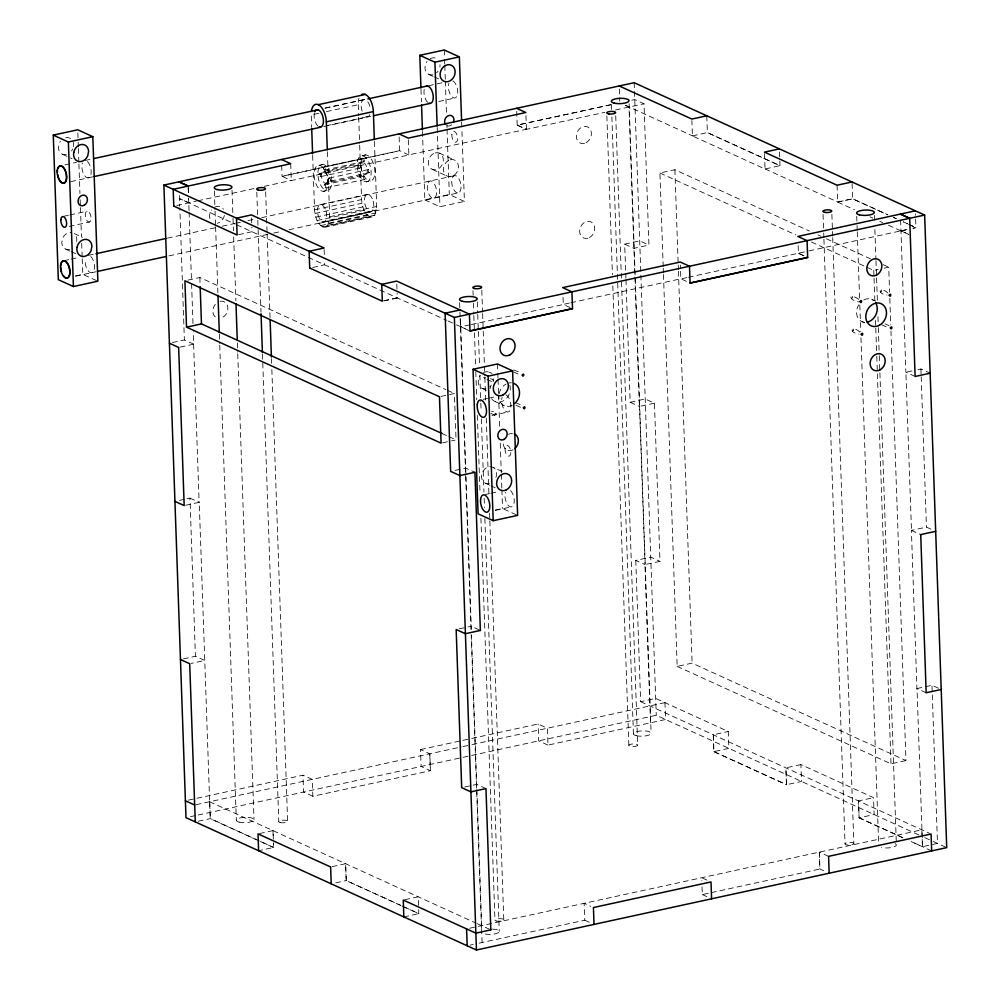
<?xml version="1.0" encoding="UTF-8"?>
<svg xmlns="http://www.w3.org/2000/svg" width="1000" height="1000" viewBox="0 0 1000 1000"><rect width="100%" height="100%" fill="white"/><g stroke="black" fill="none" stroke-linecap="round" stroke-linejoin="round"><path stroke-width="0.75" stroke-dasharray="5 3.75" d="M312.65 155.387L314.562 209.825C315.175 216.375 317.137 225.65 324.525 227.4L327.788 225.387L329.663 216.75L327.375 151.387M359.675 145.15L361.575 199.587C362.2 206.137 364.162 215.413 371.55 217.162L374.812 215.15L376.688 206.475L374.4 141.137M76.662 241.5L76.812 239.412A8.85 7.225 -65.5 0 0 74.4 233.925M73.325 146.762L73.5 144.525A8.85 7.225 -65.5 0 0 73.175 142.4M493.113 381.388L493.75 380.487M485.625 377.6L484.588 378.325L483.85 377.45M513.675 369.938L519.663 372.287M324.975 108.038L364.412 99.45M64.912 164.875L76.413 162.375M85.05 160.487L91.125 159.162M325.262 108.2L366.312 99.262M428.562 85.712L442.95 82.575M318.812 113.287L311.238 114.938L311.663 127.387M326.4 111.638L358.263 104.7A14.375 7.088 77.7 0 1 359.038 98.312M326.25 125.75L367.212 116.838M70.763 181.637L92.587 176.887M323.675 126.575L370.812 116.312M438.738 101.538L454.562 98.088M64.05 216.225L68.362 215.287M69.8 214.975L87.062 211.213M318.875 165.275L322.638 164.45M361.912 155.75L365.675 154.938M323.963 166.812L363.462 158.212M610.75 104.7L517.188 125.062L526.425 129.275L408.85 154.875M516.712 111.35L517.188 125.175L610.75 104.8M631.763 100.225L634.763 99.575L644 103.787L648.925 245.062L633.875 248.337L624.65 244.125L625.712 272.013M324.7 170.05L364.2 161.45M69.188 226.425L89.325 222.037A5.525 2.725 77.7 0 0 89.95 213.5A5.525 2.725 77.7 0 0 85.3 214.338A5.525 2.725 77.7 0 0 89.325 222.037M323.625 171.412L363.125 162.812M319.45 173.512L358.95 164.913M176.762 205.538L196.3 201.137M197.812 200.812L255.1 188.337M264.15 186.375L291.288 180.463M408.862 154.975L399.613 150.662L282.05 176.25L291.288 180.575L408.862 154.975L408.325 139.625M517.188 125.175L526.425 129.375L604.9 112.3M615.462 110L644 103.787M319.962 176.775A1.663 0.812 77.7 0 0 320.3 174.35A1.663 0.812 77.7 0 0 318.85 174.3A1.663 0.812 77.7 0 0 319.962 176.775L359.462 168.175A1.663 0.812 77.7 0 0 359.8 165.75A1.663 0.812 77.7 0 0 358.35 165.712A1.663 0.812 77.7 0 0 359.462 168.175M329.3 178.012L368.8 169.412M329.862 181.275A1.663 0.812 77.7 0 0 330.163 178.8A1.663 0.812 77.7 0 0 328.725 178.85A1.663 0.812 77.7 0 0 329.862 181.275L369.363 172.675A1.663 0.812 77.7 0 0 369.663 170.212A1.663 0.812 77.7 0 0 368.225 170.25A1.663 0.812 77.7 0 0 369.363 172.675M325.662 183.375A6.088 3 77.7 0 0 326.763 174.325A6.088 3 77.7 0 0 321.5 174.488A6.088 3 77.7 0 0 325.662 183.375L365.163 174.775A6.088 3 77.7 0 0 366.262 165.725A6.088 3 77.7 0 0 361 165.888A6.088 3 77.7 0 0 365.163 174.775M324.675 184.725L364.175 176.125M325.238 187.987A1.663 0.812 77.7 0 0 325.538 185.512A1.663 0.812 77.7 0 0 324.1 185.562A1.663 0.812 77.7 0 0 325.238 187.987L364.738 179.387A1.663 0.812 77.7 0 0 365.037 176.912A1.663 0.812 77.7 0 0 363.6 176.962A1.663 0.812 77.7 0 0 364.738 179.387M366.375 181.838A13.275 6.538 77.7 0 0 368.762 162.1A13.275 6.538 77.7 0 0 357.3 162.45A13.275 6.538 77.7 0 0 366.375 181.838L370.138 181.012A13.275 6.538 77.7 0 0 372.525 161.275A13.275 6.538 77.7 0 0 361.05 161.637A13.275 6.538 77.7 0 0 370.138 181.012M323.338 191.35A13.275 6.538 77.7 0 0 325.712 171.612A13.275 6.538 77.7 0 0 314.25 171.975A13.275 6.538 77.7 0 0 323.338 191.35L327.1 190.538A13.275 6.538 77.7 0 0 329.475 170.8A13.275 6.538 77.7 0 0 318.012 171.15A13.275 6.538 77.7 0 0 327.1 190.538M319.675 204.825L367.812 194.338M63.9 260.7L69.662 259.45M71.1 259.137L78.288 257.562M88.362 255.375L94.438 254.05M167.425 238.162L216.075 227.575M222.15 226.25L234.312 223.6M235.837 223.275L240.4 222.275M248 220.625L255.6 218.962M261.675 217.65L454.9 175.588M314.562 209.825L361.575 199.587M314.938 213.487L361.962 203.25M315.812 217.138L362.825 206.9M238.6 234.713L252.05 231.688L251.887 227.113M692.425 135.925L707.375 132.562L779.987 165.65L765.037 169.013L692.425 135.925L691.888 120.575M329.663 216.75L376.675 206.513M317.113 220.525L364.125 210.287M329.525 220.138L376.55 209.9M75.588 275.9L82.775 274.337L97.875 281.212M323.425 221.962L371.562 211.475M422.463 131.475L424.85 199.862L449.312 194.537L464.412 201.425L461.863 128.375M75.512 276.212L95.9 271.775M168.875 255.888L267.7 234.375M273.775 233.05L281.375 231.388M288.988 229.737L457.875 192.975A8.85 4.363 77.7 0 0 459.462 179.812A8.85 4.363 77.7 0 0 451.812 180.05A8.85 4.363 77.7 0 0 457.875 192.975M318.75 223.412L365.775 213.175M328.888 223.1L375.913 212.862M320.613 225.613L367.638 215.375M327.788 225.387L374.812 215.15M322.587 226.975L369.613 216.737M324.525 227.4L373.325 216.625M424.85 199.862L439.963 206.75L464.412 201.425M663.2 266.675L659.925 172.987L674.887 169.737L809.425 231.038M187.887 280.125L199.85 277.512L445.938 389.637M312.712 267.475L324.663 264.762L324.513 260.2M172.4 342.575L184.462 339.95M624.65 244.125L639.688 240.85L648.925 245.062M383.825 300.788L397.287 297.85M765.037 168.9L837.65 201.988L852.613 198.738L887.788 214.762M383.825 300.887L397.287 297.962L397.125 293.288M837.062 185.225L837.65 202.087L852.613 198.837L887.788 214.862M180.15 347.113L193.7 344.162L193.263 331.737M460.662 326.737L467.35 329.712M569.312 303.087L563.275 304.4L572.525 308.712M570.812 302.75L680.85 278.8L690.088 283.012M688.388 277.262L807.463 251.238M808.975 250.912L906.95 229.537M908.888 224.375L915.925 227.587L912.938 228.238L915.938 227.688L915.45 213.875M469.812 324.85L460.763 326.812L460.487 319.088L471.213 626.237L468.137 626.9M471.312 324.525L563.288 304.5L563.013 296.775M686.875 277.587L680.85 278.9L680.375 265.087M900.975 230.95L906.963 229.638M811.462 242.037L873.775 270.425L878.263 269.45M884.237 268.15L888.725 267.162L889.6 292.15M440.962 396.438L454.425 393.5L456.037 439.888L451.55 440.875M483.237 399.35L487.55 398.413M488.988 398.1L494.738 396.85M491.962 415.487L507.788 412.05M442.575 442.825L450.062 441.2M179.425 500.387L185.4 499.087M186.9 498.762L189.988 498.1L195.413 656.25L204.75 660.45L210.238 818.637L273.55 847.487L273.488 842.862L273.55 847.487L258.6 850.738M625.988 279.762L630.163 402.262L645.212 398.988L654.45 403.2L659.975 561.337L644.925 564.612L649.862 705.888M185.675 505.25L199.225 502.3L204.75 660.45L191.188 663.4M654.45 403.2L639.4 406.475L629.038 107.037L625.087 105.237M455.138 470.387L465.7 468.088L474.938 472.3M911.95 370.938L905.875 372.262L911.488 530.388M917.938 369.637L920.925 368.988L928.838 372.6M485.112 494.55L489.425 493.612M490.863 493.3L498.05 491.725M495.35 510.062L502.537 508.5L516.275 514.75M495.275 510.375L511.1 506.925M183.45 658.863L195.512 656.237M459.162 628.862L466.637 627.225M926.162 692.763L916.925 688.55L911.4 530.413L926.45 527.125L933.05 530.138M663.475 274.488L677.163 666.388L692.113 663.138L905.962 760.575L890.962 331.188M188.412 800.125L302.962 775.188L312.262 779.425L312.85 796.287L430.412 770.7L429.825 753.825L420.538 749.6L421.125 766.462L430.412 770.7M420.538 749.6L461.225 740.738M462.738 740.413L470.275 738.763M471.775 738.438L538.1 724L547.4 728.238L547.987 745.1L665.55 719.513L664.912 702.613M635.788 560.388L640.625 701.688L655.675 698.413L728.288 731.488L728.875 748.363L713.825 751.637L713.238 734.775L728.288 731.488M196.125 804.663L461.425 746.912M462.925 746.587L470.462 744.95M471.975 744.613L664.963 702.638M190.5 816.663L196.537 815.35M198.038 815.025L656.263 715.275L919.188 835.075M198.263 821.237L210.325 818.612L273.65 847.463M464.688 787L476.737 784.375L485.975 788.587M916.925 688.55L931.963 685.275L939.887 688.875M259.5 833.55L273.062 830.6L273.438 841.325M332.125 866.637L345.675 863.688L346.262 880.55L400.725 905.362M800.9 764.575L785.85 767.85L786.45 784.725L801.5 781.45L800.9 764.575L873.525 797.663L874.112 814.538L859.062 817.812L858.475 800.938L873.525 797.663M335.7 882.85L346.262 880.55M677.163 666.388L891 763.825L905.962 760.575M404.738 899.725L418.288 896.775L418.575 907.525M403.837 916.912L418.888 913.637L402.125 906M469.562 928.25L921.85 829.825L922.438 846.688L937.487 843.413L931.963 685.275M470.15 945.113L473.2 944.488M479.125 943.162L584.788 920.2L584.138 903.3L590.788 906.338M702.025 886.912L702.35 894.6L709.887 892.962M711.338 892.613L819.925 869.013L819.338 852.138M495.525 413.1C491.337 418.675 501.9 411.087 491.562 411.287M887.95 293.012C879.5 285.512 876.038 293.7 887.075 295.038M880.475 292.038L881.75 291.363L881.35 290M858.787 299.35C848.375 291.95 848.025 300.487 859.237 301.988M851.312 298.375L852.588 297.712L852.2 296.35M859.95 332.038C851.5 324.538 848.037 332.725 859.075 334.062M852.475 331.062L853.75 330.387L853.35 329.025M893.413 217.325L896.225 218.612M907.487 223.738L903.263 221.812L907.487 223.837M893.413 217.425L896.237 218.713M908.9 224.488L915.938 227.688M625.388 105.275L692.412 135.812M900.975 230.837L908.938 234.475L888.312 225.175M837.65 202.087L854.538 209.788M870.025 216.838L872.837 218.125M879.875 221.325L882.688 222.613M817.913 234.9L820.75 236.2M826.413 238.775L870.312 258.775M883.062 264.587L888.725 267.162M659.925 172.987L795.888 234.938M429 74.488L433.125 76.363M434.5 76.988L438.612 78.875M798.15 245.588L798.425 253.312L805.013 256.212M798.425 253.312L807.663 257.525M871.725 299.363L875.688 301.163M885.138 323.888L889.087 325.688M881.612 324.712L888.213 327.725M862.087 321.7L864.725 322.9M439.338 153.125L454.438 160.012M915.2 376.45L905.875 372.262L900.5 217.125M432.325 169.375L447.425 176.262M630.163 402.262L639.5 406.463L645.025 564.6L635.688 560.413L650.738 557.137L659.975 561.337M911.4 530.413L920.638 534.612M188.762 202.787L179.438 198.6L235.162 224.088M236.575 224.737L446.575 320.312M447.987 320.962L455.025 324.162M456.438 324.812L470 331.025M62.475 154.288L72.088 158.663M513.513 371.912L520.112 374.925M489.25 372.2L492 373.45M490.513 378.638L493.15 379.837M487 379.462L492.275 381.875M515.525 402.575L520.812 404.975M482.238 388.45L486.35 390.325M515.975 405.2L521.25 407.612M495.125 401.587L504.363 405.8M447.35 390.288L454.425 393.5M490.863 413.387L494.825 415.188M74.175 233.55L82.413 237.3M65.788 249.175L69.9 251.05M71.275 251.675L76.775 254.175M441.9 433.45L447.55 436.025M448.975 436.675L456.037 439.888M502.175 471.463L492.562 467.088A8.85 7.225 -65.5 0 1 494.588 480.012M193.7 344.162L184.375 339.975L179.85 207.9M485.55 483.338L489.663 485.213M491.037 485.838L495.163 487.713M640.625 701.688L929.775 833.425M189.887 498.113L199.225 502.3M479.137 629.837L471.125 626.25L471.238 629.35M924.812 837.638L931.862 840.85M933.263 841.488L946.725 847.625M650.537 722.738L649.95 705.875M713.337 734.75L713.925 751.612L786.538 784.7L785.95 767.837M902.812 837.688L859.15 817.788L858.562 800.925M713.825 751.637L786.45 784.725M859.062 817.812L902.725 837.7M931.675 850.9L911.175 841.55L922.537 846.675L917.013 688.525M828.575 856.35L819.275 852.113L819.862 868.988L825.2 871.413M547.987 745.1L538.688 740.875L538.1 724M707.038 880.138L701.7 877.712L701.875 880.8M702.3 894.575L708.95 897.613M312.85 796.287L303.55 792.062L302.962 775.188M584.725 920.175L590.062 922.6M209.587 801.737L475.887 923.075M477.3 923.713L490.913 929.85M400.637 905.387L346.175 880.575L345.588 863.7M402.025 906.025L418.787 913.662L418.725 909.038M482.113 942.513L481.525 925.638M362.15 111.188L361.575 109.15A8.85 4.363 77.7 0 1 362.512 100.425A8.85 4.363 77.7 0 1 367.713 101.662L368.675 103.238A8.85 4.363 77.7 0 1 370.387 109.225M920.925 368.988L921.137 375.188M921.2 376.737L926.45 527.125M889.812 298.4L890.75 324.938M874.4 215.475L874.562 220.15M874.887 229.5L875.925 259.1M875.975 260.663L876.525 276.25M876.575 277.8L877.387 301.175M877.938 316.75L878.263 326.1M878.312 327.663L879.237 354.15M879.3 355.7L879.837 371.287M879.9 372.837L896.388 844.925M873.775 270.425L873.988 276.675M874.05 278.238L874.862 301.65M875.512 320.387L875.738 326.637M875.788 328.2L876.712 354.738M876.775 356.3L891 763.825M856.725 216.2L856.988 223.988M857.05 225.55L857.212 230.225M857.262 231.775L859.6 298.775M859.825 305.012L860.75 331.5M860.962 337.725L878.7 845.65M852.075 183.487L852.613 198.837M831.875 214.262L832.425 229.85M832.475 231.4L832.638 236.075M832.7 237.638L853.863 843.713A4.425 1.325 -2 0 1 846.988 844.95A4.425 1.325 -2 0 1 847.5 842.638A4.425 1.325 -2 0 1 853.863 843.713M823.05 214.363L823.65 231.5M823.713 233.062L823.875 237.738M823.925 239.3L845.037 843.812M779.513 151.925L779.775 159.55M779.825 161.075L779.987 165.75L707.375 132.662L706.838 117.325M764.5 153.663L765.037 169.013M674.887 169.737L678.15 263.412M678.213 264.975L678.375 269.662M678.425 271.225L692.113 663.138M663.25 268.238L663.425 272.925M634.175 82.713L656.263 715.275M629.125 103.725L651.112 733.175M619.325 89.012L619.75 101.2M625.763 273.562L625.925 278.212M615.725 115.725L637.7 745.175A4.425 1.325 -2 0 1 630.938 746.475A4.425 1.325 -2 0 1 631.2 744.163A4.425 1.325 -2 0 1 637.7 745.175M611.45 104.45L611.663 110.675M611.888 116.912L633.425 733.9M606.875 115.913L612.425 274.837M612.812 285.738L628.862 745.362M525.95 115.562L526.425 129.375M497.488 363.963L497.762 371.725M497.812 373.288L497.975 377.95M498.038 379.5L498.525 393.488M498.575 395.037L499.775 429.237M500.262 443.225L501.287 472.75M501.35 474.3L501.838 488.288M501.887 489.85L502.537 508.5M481.812 290.35L482.575 312.162M482.625 313.712L484.8 376.037M484.862 377.6L485.675 400.962M486.275 418.1L488.988 496.012M489.588 513.15L489.812 519.375M489.862 520.938L503.787 919.8M477.3 301.925L477.675 312.838M477.738 314.387L478.275 329.975M478.338 331.538L479.525 365.812M479.85 375.163L480.775 401.65M480.838 403.2L481.112 410.988M481.375 418.787L483.938 492.013M484.15 498.237L484.475 507.587M484.862 518.5L499.275 931.375M472.975 290.7L473.137 295.375M473.413 303.175L473.787 314.075M473.837 315.637L474.387 331.213M474.438 332.775L475.588 365.487M475.8 371.725L476.775 399.775M477.325 415.35L480.05 493.25M480.913 518.175L494.95 920.15M461.65 122.163L461.812 126.825M481.675 925.65L471.45 635.55M459.613 302.65L459.888 310.438M459.95 312L460.112 316.675M460.163 318.225L471.15 632.95M471.213 634.513L481.6 932.1M444.263 50L444.538 57.775M444.588 59.325L444.75 63.987M444.8 65.537L445.288 79.525M445.35 81.088L446.488 113.725M446.812 123.05L446.975 127.713M447.025 129.262L449.312 194.537M437.188 127.487L439.963 206.75M421 89.513L421.438 101.95M429.775 753.8L430.363 770.675M399.137 136.95L399.625 150.762L282.05 176.363L281.562 162.537M396.8 284.137L397.075 291.762M358.263 104.7L358.638 115.588M358.7 117.15L359.625 143.588M324.137 249.525L324.45 258.675M290.7 163.7L291.288 180.575M265.65 191.85L267.062 232.362M267.113 233.925L270.05 318.062M271.462 358.562L271.625 363.237M271.85 369.475L287.625 821.3M256.8 192.213L257.725 218.7M257.787 220.263L258.05 228.05M258.113 229.6L261 312.175M262.462 354.25L278.788 821.663M251.575 217.963L251.838 225.588M272.962 830.612L273.175 836.75M232.025 190.175L232.95 216.663M233.012 218.225L233.438 230.688M233.663 236.912L235.888 300.8M237.362 342.863L237.688 352.212M237.738 353.775L254.013 819.625M214.35 190.9L215 209.587M215.05 211.15L215.55 225.175M215.6 226.725L217.938 293.725M219.35 334.237L219.675 343.587M219.737 345.138L236.325 820.35M199.85 277.512L200.175 286.788M188.238 187.55L188.55 196.688M189.037 210.55L188.6 198.212L188.738 202.938M189.088 212.1L191.525 282.013M191.588 283.575L193 323.963M209.737 801.737L210.325 818.612M188.2 187.587L188.512 196.737M193.612 344.188L199.125 502.325M179.425 195.525L179.7 206.363M77.838 132.9L78.112 140.675M78.162 142.225L78.325 146.888M78.375 148.45L78.863 162.438M78.925 163.988L79.95 193.512M80.162 199.737L80.388 205.95M80.438 207.5L81.475 237.037M81.688 243.25L82.175 257.238M82.225 258.788L82.775 274.337M492.475 929.087A8.85 2.662 -2 0 1 498.225 932.75A8.85 2.662 -2 0 1 484.375 933.863M895.062 843.65A8.85 2.662 -2 0 1 893.138 847.175A8.85 2.662 -2 0 1 881.475 847.425M214.825 207.113A8.85 7.225 -65.5 0 1 223.425 209.2M224.4 215.438A8.85 7.225 -65.5 0 1 217.35 223.275M209.862 218.6A8.85 7.225 -65.5 0 1 211.525 210.037M220.075 301.288A8.85 7.225 -65.5 0 1 227.787 307A8.85 7.225 -65.5 0 1 222.6 317.45M215.263 316.85A8.85 7.225 -65.5 0 1 216.35 303.238M513.075 449.787A8.85 7.225 -65.5 0 1 503.488 441.463M508.6 434.35A8.85 7.225 -65.5 0 1 512.5 433.5M510.525 490.637A8.85 4.363 77.7 0 1 514.075 503.113A8.85 4.363 77.7 0 1 507.912 504.988A8.85 4.363 77.7 0 1 505.438 492.188M506 394.913A8.85 4.363 77.7 0 1 510.925 406.9A8.85 4.363 77.7 0 1 504.988 410.55A8.85 4.363 77.7 0 1 502.125 397.3M493.263 378.688A8.85 7.225 -65.5 0 1 493.088 380.925M491.275 385.125A8.85 7.225 -65.5 0 1 489.762 386.812M486.037 388.762A8.85 7.225 -65.5 0 1 478.9 385.062A8.85 7.225 -65.5 0 1 480.213 375.525M483.512 372.6A8.85 7.225 -65.5 0 1 490.85 373.2M489.35 483.638A8.85 7.225 -65.5 0 1 481.562 475.737A8.85 7.225 -65.5 0 1 490.712 466.637M87.45 161.588A8.85 4.363 77.7 0 1 91 174.062A8.85 4.363 77.7 0 1 84.838 175.938A8.85 4.363 77.7 0 1 82.362 163.137M90.763 256.475A8.85 4.363 77.7 0 1 94.412 268.3A8.85 4.363 77.7 0 1 88.925 271.675A8.85 4.363 77.7 0 1 85.288 259.837M69.588 249.475A8.85 7.225 -65.5 0 1 61.762 242.688L62.625 238.25A8.85 7.225 -65.5 0 1 70.95 232.475M72.638 148.963A8.85 7.225 -65.5 0 1 71.513 150.963M66.275 154.6A8.85 7.225 -65.5 0 1 58.45 147.8L59.312 143.363A8.85 7.225 -65.5 0 1 60.45 141.35M65.688 137.725A8.85 7.225 -65.5 0 1 71.087 139.037M440.037 64.725A8.85 7.225 -65.5 0 1 439.862 66.963M438.038 71.175A8.85 7.225 -65.5 0 1 436.525 72.85M432.812 74.8A8.85 7.225 -65.5 0 1 425.675 71.112A8.85 7.225 -65.5 0 1 426.987 61.562M430.275 58.65A8.85 7.225 -65.5 0 1 437.625 59.25M427.7 102.312A8.85 4.363 77.7 0 1 424.438 88.663M452.775 80.962A8.85 4.363 77.7 0 1 457.7 92.938A8.85 4.363 77.7 0 1 451.763 96.587A8.85 4.363 77.7 0 1 448.9 83.338M451.775 124.75A5.525 4.513 -65.5 0 1 447.075 125.763M509.837 385.238A12.163 9.938 -65.5 0 1 504.275 400.275A12.163 9.938 -65.5 0 1 491.188 398.162M490.087 388.575A12.163 9.938 -65.5 0 1 490.775 386.575M864.625 322.312A12.163 9.938 -65.5 0 1 858.725 304.8M863.838 299.913A12.163 9.938 -65.5 0 1 873.938 300.738M512.25 405.25A12.163 9.938 -65.5 0 1 498.837 396.875M499.087 393.8A12.163 9.938 -65.5 0 1 506.112 384.012M508.775 383.025A12.163 9.938 -65.5 0 1 511.463 382.837M369.8 114.675A8.85 4.363 77.7 0 1 363.913 114.625M317.962 126.062A8.85 4.363 77.7 0 1 315.925 123.287L314.538 119.388A8.85 4.363 77.7 0 1 314.337 113.413M433.6 153.525L431.812 154.762A8.85 7.225 -65.5 0 0 428.988 165.987A8.85 7.225 -65.5 0 0 438.062 168.975L439.85 167.738A8.85 7.225 -65.5 0 0 442.663 156.512A8.85 7.225 -65.5 0 0 433.6 153.525M448.7 160.413L446.912 161.65A8.85 7.225 -65.5 0 0 444.087 172.875A8.85 7.225 -65.5 0 0 453.162 175.863L454.95 174.625A8.85 7.225 -65.5 0 0 457.775 163.388A8.85 7.225 -65.5 0 0 448.7 160.413M372.312 198.787L371.362 197.025A8.85 4.363 77.7 0 0 365.763 195.4A8.85 4.363 77.7 0 0 365.163 205.087L365.925 207.213A8.85 4.363 77.7 0 0 372.5 210.662A8.85 4.363 77.7 0 0 372.337 198.85L372.312 198.787M325.288 209.025L324.338 207.262A8.85 4.363 77.7 0 0 318.738 205.637A8.85 4.363 77.7 0 0 318.137 215.325L318.9 217.45A8.85 4.363 77.7 0 0 325.487 220.9A8.85 4.363 77.7 0 0 325.312 209.088L325.312 209.088M239.1 822.113A8.85 2.662 -2 0 0 253.775 820.325A8.85 2.662 -2 0 0 242.625 817.513A8.85 2.662 -2 0 0 239.1 822.113M636.2 735.662A8.85 2.662 -2 0 0 650.875 733.875A8.85 2.662 -2 0 0 639.725 731.062A8.85 2.662 -2 0 0 636.2 735.662M280.175 822.55A4.425 1.325 -2 0 0 287.512 821.65A4.425 1.325 -2 0 0 281.938 820.25A4.425 1.325 -2 0 0 280.175 822.55M496.337 921.038A4.425 1.325 -2 0 0 503.675 920.15A4.425 1.325 -2 0 0 498.1 918.737A4.425 1.325 -2 0 0 496.337 921.038M589.412 237.587A8.85 7.225 -65.5 0 0 592.3 222.75A8.85 7.225 -65.5 0 0 579.837 229.262A8.85 7.225 -65.5 0 0 589.412 237.587M586.1 142.7A8.85 7.225 -65.5 0 0 588.987 127.863A8.85 7.225 -65.5 0 0 576.525 134.388A8.85 7.225 -65.5 0 0 586.1 142.7M505.062 448.5A5.525 2.725 77.7 0 0 509.087 456.2A5.525 2.725 77.7 0 0 509.712 447.663A5.525 2.725 77.7 0 0 505.062 448.5M427.362 185.375A8.85 4.363 77.7 0 0 433.413 198.3A8.85 4.363 77.7 0 0 435.012 185.138A8.85 4.363 77.7 0 0 427.362 185.375M451.838 134.55A5.525 2.725 77.7 0 0 455.85 142.25A5.525 2.725 77.7 0 0 456.488 133.713A5.525 2.725 77.7 0 0 451.838 134.55M323.512 167.438A1.663 0.812 77.7 0 0 324.475 170.05A1.663 0.812 77.7 0 0 325 167.812A1.663 0.812 77.7 0 0 323.512 167.438M363.013 158.837A1.663 0.812 77.7 0 0 363.975 161.45A1.663 0.812 77.7 0 0 364.5 159.213A1.663 0.812 77.7 0 0 363.013 158.837"/><path stroke-width="1.5" d="M53.275 135.113L77.725 129.787L92.825 136.675L97.875 281.212L73.425 286.537L58.325 279.662L53.275 135.113L68.375 142L92.825 136.675M420.95 87.963L419.812 55.325L444.263 50L459.363 56.887L461.587 120.6M419.812 55.325L434.913 62.2L459.363 56.887M318.3 104.675L365.337 94.438M94.175 158.5L317.663 109.85M367.837 98.925L427.125 86.025M311.363 111.512A14.375 7.088 77.7 0 1 319.3 105.237A14.375 7.088 77.7 0 1 326.337 121.825L373.363 111.587L374.338 139.588M94.1 176.562L320.637 127.238M373.85 115.662L430.1 103.413M163.888 185.087L634.175 82.713L924.638 215.05L946.725 847.625L476.45 950L185.987 817.65L163.888 185.087L454.363 317.438L924.638 215.05M706.787 115.8L691.838 119.05L619.212 85.962M95.962 253.725L165.9 238.5M97.413 271.438L165.837 256.55M779.4 148.887L764.45 152.137L837.062 185.225L852.025 181.975M186.525 327.163L441.087 443.15L439.462 396.763L184.9 280.775L186.525 327.163L201.475 323.9L441.9 433.45M915.337 210.825L797.837 236.438L807.075 240.65L807.663 257.525L690.088 283.113L689.5 266.25L680.263 262.038L562.688 287.625L571.925 291.837L572.525 308.712L470 331.025L469.412 314.163L460.175 309.95L445.125 313.225L450.65 471.362L459.888 475.575L474.938 472.3L480.363 630.462M470 330.925L572.513 308.6M690.088 283.012L807.65 257.413M473.038 369.275L497.488 363.963L512.6 370.838L517.638 515.375L493.188 520.7L478.088 513.825L473.038 369.275L488.137 376.163L512.6 370.838M930.163 373.2L915.113 376.475L909.688 218.312L900.387 214.075L909.587 218.337M480.45 630.438L465.4 633.713L456.163 629.513L461.688 787.65L470.925 791.862L485.975 788.587L490.812 929.875M920.638 534.612L935.688 531.337M941.2 689.475L926.162 692.763L920.725 534.6M490.913 929.85L475.863 933.138L403.25 900.05L403.837 916.912M516.6 108.3L525.837 112.513L408.263 138.112L399.038 133.9M281.462 159.488L290.7 163.7L173.188 189.325L173.775 206.188M460.075 309.975L396.7 281.087L381.75 284.35L382.337 301.212L309.713 268.025M173.775 206.088L237.1 235.037L236.513 218.175L251.462 214.913L324.087 248L309.125 251.262L309.713 268.125M169.412 343.225L178.65 347.438L184.175 505.575L174.938 501.375M180.463 659.513L189.7 663.725L195.275 821.888M185.387 800.788L194.688 805.025M931.675 850.9L931.087 834.025L828.575 856.35L829.163 873.213M711.587 898.812L711 881.938L593.425 907.537L594.025 924.4M488.137 376.163L493.188 520.7M454.363 317.438L476.45 950M466.562 928.9L467.212 945.788M434.913 62.2L437.137 125.925M421.55 105.062L422.413 129.925M326.337 121.825L327.312 149.838M311.725 128.938L312.6 153.825M331.213 883.825L330.625 866.963L258.012 833.875L258.6 850.738M270.113 319.613L271.413 357.013M261.05 313.738L262.413 352.688M236 303.913L237.25 339.75M217.987 295.287L219.3 332.675M200.175 286.788L201.475 323.9M68.375 142L73.425 286.537M514.35 433.95A8.85 7.225 -65.5 0 1 514.85 448.55M60.825 265.163A8.85 4.363 77.7 0 1 66.7 262.188A8.85 4.363 77.7 0 1 69.725 274.875A8.85 4.363 77.7 0 1 63.325 275.637M61.513 271.775A8.85 4.363 77.7 0 1 60.75 267.275M57.912 168.463A8.85 4.363 77.7 0 1 65.163 170.037A8.85 4.363 77.7 0 1 64.662 182.875A8.85 4.363 77.7 0 1 57.663 174.65M57.438 172.387A8.85 4.363 77.7 0 1 57.512 170.275M445.288 124.213A5.525 4.513 -65.5 0 1 449.1 115.425A5.525 4.513 -65.5 0 1 453.438 122.45M426.037 86.35A8.85 4.363 77.7 0 1 433.025 94.575A8.85 4.363 77.7 0 1 428.913 103.15M875.662 302.787A12.163 9.938 -65.5 0 1 867.312 322.125M514 383.462A12.163 9.938 -65.5 0 1 514.7 403.537M319.075 126.812A8.85 4.363 77.7 0 0 323.237 123.35A8.85 4.363 77.7 0 0 321.65 113.475L320.688 111.9A8.85 4.363 77.7 0 0 314.788 111.85M361.625 94.55A14.375 7.088 77.7 0 1 373.363 111.587M73.737 152.438L73.562 154.675A8.85 7.225 -65.5 0 0 79.425 161.612A8.85 7.225 -65.5 0 0 87.75 155.838L88.612 151.4A8.85 7.225 -65.5 0 0 82.75 144.475A8.85 7.225 -65.5 0 0 74.412 150.25L73.737 152.438M77.05 247.325L76.875 249.562A8.85 7.225 -65.5 0 0 82.737 256.5A8.85 7.225 -65.5 0 0 91.062 250.725L91.925 246.287A8.85 7.225 -65.5 0 0 86.062 239.363A8.85 7.225 -65.5 0 0 77.737 245.125L77.05 247.325M522.275 375.037C523.65 378.738 524.862 371.637 522.275 375.037M523.413 407.725C524.8 411.425 526 404.312 523.413 407.725M860.075 301.5C861.462 305.2 862.663 298.1 860.075 301.5M861.225 334.175C862.613 337.875 863.825 330.775 861.225 334.175M889.237 295.15C890.612 298.85 891.825 291.75 889.237 295.15M890.375 327.837C891.762 331.538 892.962 324.425 890.375 327.837M445.387 65.525L443.6 66.762A8.85 7.225 -65.5 0 0 440.775 77.987A8.85 7.225 -65.5 0 0 449.85 80.975L451.637 79.737A8.85 7.225 -65.5 0 0 454.462 68.513A8.85 7.225 -65.5 0 0 445.387 65.525M188.175 186.025L178.938 181.812L188.137 186.062M859.388 214.85A8.85 2.662 -2 0 0 874.062 213.062A8.85 2.662 -2 0 0 862.913 210.25A8.85 2.662 -2 0 0 859.388 214.85M614.113 103.1A8.85 2.662 -2 0 0 628.787 101.312A8.85 2.662 -2 0 0 617.638 98.5A8.85 2.662 -2 0 0 614.113 103.1M217.013 189.55A8.85 2.662 -2 0 0 231.688 187.763A8.85 2.662 -2 0 0 220.538 184.95A8.85 2.662 -2 0 0 217.013 189.55M462.287 301.3A8.85 2.662 -2 0 0 476.962 299.513A8.85 2.662 -2 0 0 465.812 296.7A8.85 2.662 -2 0 0 462.287 301.3M474.25 288.475A4.425 1.325 -2 0 0 481.587 287.575A4.425 1.325 -2 0 0 476.012 286.175A4.425 1.325 -2 0 0 474.25 288.475M824.9 212.387A4.425 1.325 -2 0 0 831.775 211.15A4.425 1.325 -2 0 0 825.4 210.062A4.425 1.325 -2 0 0 824.9 212.387M608.85 113.912A4.425 1.325 -2 0 0 615.612 112.613A4.425 1.325 -2 0 0 609.113 111.6A4.425 1.325 -2 0 0 608.85 113.912M258.075 189.988A4.425 1.325 -2 0 0 265.413 189.088A4.425 1.325 -2 0 0 259.85 187.688A4.425 1.325 -2 0 0 258.075 189.988M509.75 354.913A8.85 7.225 -65.5 0 0 512.638 340.062A8.85 7.225 -65.5 0 0 500.175 346.587A8.85 7.225 -65.5 0 0 509.75 354.913M876.575 275.05A8.85 7.225 -65.5 0 0 879.45 260.212A8.85 7.225 -65.5 0 0 867 266.725A8.85 7.225 -65.5 0 0 876.575 275.05M879.887 369.938A8.85 7.225 -65.5 0 0 882.763 355.087A8.85 7.225 -65.5 0 0 870.312 361.613A8.85 7.225 -65.5 0 0 879.887 369.938M480.588 499.325A8.85 4.363 77.7 0 0 486.65 512.25A8.85 4.363 77.7 0 0 488.237 499.087A8.85 4.363 77.7 0 0 480.588 499.325M477.275 404.45A8.85 4.363 77.7 0 0 483.338 417.362A8.85 4.363 77.7 0 0 484.925 404.2A8.85 4.363 77.7 0 0 477.275 404.45M503.075 394.925A8.85 7.225 -65.5 0 0 505.962 380.087A8.85 7.225 -65.5 0 0 493.5 386.6A8.85 7.225 -65.5 0 0 503.075 394.925M506.388 489.812A8.85 7.225 -65.5 0 0 509.275 474.975A8.85 7.225 -65.5 0 0 496.812 481.488A8.85 7.225 -65.5 0 0 506.388 489.812M503.888 439.475A5.525 4.513 -65.5 0 0 505.7 430.2A5.525 4.513 -65.5 0 0 497.912 434.263A5.525 4.513 -65.5 0 0 503.888 439.475M84.125 205.312A5.525 4.513 -65.5 0 0 85.938 196.038A5.525 4.513 -65.5 0 0 78.15 200.1A5.525 4.513 -65.5 0 0 84.125 205.312M60.55 265.225A8.85 4.363 77.7 0 0 66.6 278.15A8.85 4.363 77.7 0 0 68.188 264.988A8.85 4.363 77.7 0 0 60.55 265.225M57.237 170.338A8.85 4.363 77.7 0 0 63.288 183.263A8.85 4.363 77.7 0 0 64.875 170.1A8.85 4.363 77.7 0 0 57.237 170.338M60.85 219.662A5.525 2.725 77.7 0 0 64.862 227.362A5.525 2.725 77.7 0 0 65.5 218.825A5.525 2.725 77.7 0 0 60.85 219.662M879.212 325.363A12.163 9.938 -65.5 0 0 883.175 304.95A12.163 9.938 -65.5 0 0 866.05 313.913A12.163 9.938 -65.5 0 0 879.212 325.363"/></g></svg>
